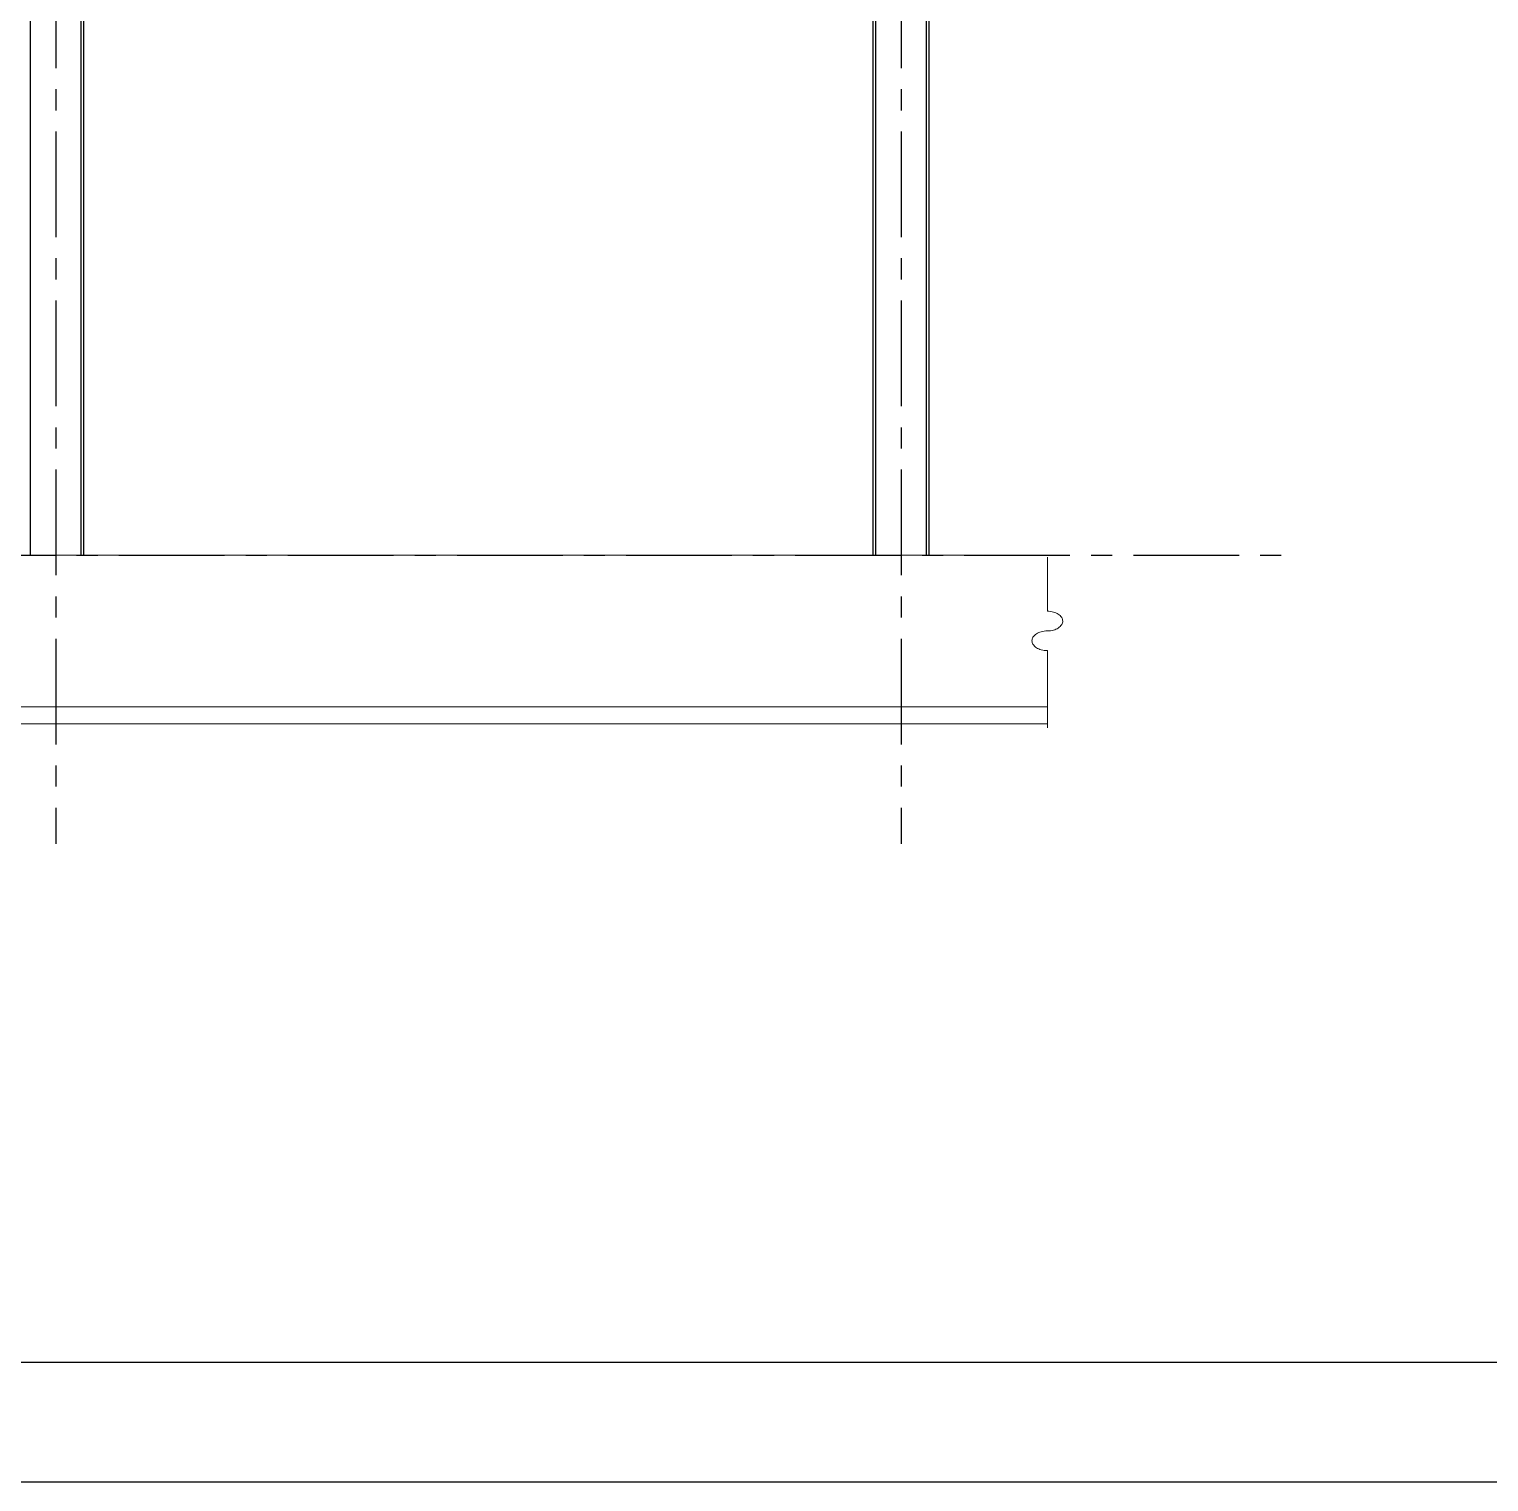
# Model space of a CAD drawing. Header units: inches. Extents: x 460503 to 460688, y 47570 to 48852.
# Drawn here: x 460554.12 to 460571.39, y 47936.28 to 47953.47 of the extents above; entities that cross this region are included whole.
import ezdxf

# ---------------------------------------------------------------- set-up
doc = ezdxf.new("R2010")
doc.units = ezdxf.units.IN
doc.header["$MEASUREMENT"] = 0
doc.linetypes.add('CENTER', pattern=[2, 1.25, -0.25, 0.25, -0.25])
for name, color, linetype in [('1', 1, 'Continuous'), ('3G', 3, 'Continuous'), ('AXE', 1, 'CENTER'), ('DIM', 8, 'Continuous'), ('lateral brace', 5, 'Continuous'), ('Layer4', 118, 'Continuous'), ('TXT', 3, 'Continuous')]:
    doc.layers.add(name, color=color, linetype=linetype)
doc.layers.add('2', color=2, linetype='Continuous', lineweight=9)

# ---------------------------------------------------------------- blocks, each defined once
blk = doc.blocks.new('ss')
at = {"layer": '2'}
for p, q in [((0, 0.137), (0, 0.514)), ((0, -0.137), (0, -0.674))]:
    blk.add_line(p, q, dxfattribs=at)
for points in [[(0, 0, -0.064661), (-0.043, 0.006, -0.077521), (-0.076, 0.02, -0.107173), (-0.1, 0.044, -0.145), (-0.107, 0.069, -0.145), (-0.1, 0.093, -0.107173), (-0.076, 0.117, -0.077521), (-0.043, 0.131, -0.064661), (0, 0.137, -0.064661)], [(0, -0.137, 0.064661), (0.043, -0.131, 0.077521), (0.076, -0.117, 0.107173), (0.1, -0.093, 0.145), (0.107, -0.069, 0.145), (0.1, -0.044, 0.107173), (0.076, -0.02, 0.077521), (0.043, -0.006, 0.064661), (0, 0, 0.064661)]]:
    blk.add_lwpolyline(points, format="xyb", dxfattribs=at)

msp = doc.modelspace()

# ---------------------------------------------------------------- linework, layer by layer
at = {"layer": '1'}
msp.add_lwpolyline([(460507.46120186, 47937.70026708), (460588.72955203, 47937.70026708), (460588.72955203, 47994.33326372), (460507.46120186, 47994.33326372)], close=True, dxfattribs=at)
at = {"layer": '2'}
for p, q in [((460522.25147148, 47947.24678638, 0.00499999), (460566.16644849, 47947.24688431)), ((460522.25137973, 47945.44678638, 0.00499999), (460566.16656171, 47945.45136279, 0.00499999)), ((460522.25136801, 47945.24678638, 0.00499999), (460566.1665893, 47945.25136279, 0.00499999))]:
    msp.add_line(p, q, dxfattribs=at)
at = {"layer": '3G'}
for p, q in [((460554.13802693, 47947.24688431, 0.00499999), (460554.13802693, 47978.43747254, 0.00499999)), ((460554.73802693, 47947.24688431, 0.00499999), (460554.73802693, 47978.35780759, 0.00499999)), ((460554.76802693, 47947.24688431, 0.00499999), (460554.76802693, 47978.34688431, 0.00499999)), ((460564.10802693, 47947.24688431, 0.00499999), (460564.10802693, 47968.41288431, 0.00499999)), ((460564.13802693, 47947.24688431, 0.00499999), (460564.13802693, 47968.40988431, 0.00499999)), ((460564.73802693, 47947.24688431, 0.00499999), (460564.73802693, 47968.34988431, 0.00499999)), ((460564.76802693, 47947.24688431, 0.00499999), (460564.76802693, 47968.34688431, 0.00499999))]:
    msp.add_line(p, q, dxfattribs=at)
at = {"layer": 'AXE'}
for p, q in [((460554.43802693, 47988.25776545, 0.00499999), (460554.43802693, 47943.83236386, 0.00499999)), ((460564.43802693, 47988.25763212, 0.00499999), (460564.43802693, 47943.83223052, 0.00499999)), ((460513.18397456, 47947.24688431), (460569.12325063, 47947.24688431))]:
    msp.add_line(p, q, dxfattribs=at)
at = {"layer": 'DIM'}
msp.add_lwpolyline([(460506.04537694, 47936.28444217), (460590.14537694, 47936.28444217), (460590.14537694, 47995.74908863), (460506.04537694, 47995.74908863)], close=True, dxfattribs=at)
at = {"layer": 'lateral brace'}
msp.add_lwpolyline([(460506.04537694, 47936.28444217), (460590.14537694, 47936.28444217), (460590.14537694, 47995.74908863), (460506.04537694, 47995.74908863)], close=True, dxfattribs=at)
at = {"layer": 'Layer4'}
msp.add_lwpolyline([(460590.14537694, 47995.74908863), (460506.04537694, 47995.74908863), (460506.04537694, 47936.28444217), (460590.14537694, 47936.28444217)], close=True, dxfattribs=at)

# ---------------------------------------------------------------- block references
at = {"layer": 'TXT', "xscale": -1.7, "yscale": 1.7, "zscale": 1.7}
msp.add_blockref('ss', (460566.16644849, 47946.3498843, 0.00499999), dxfattribs=at)

doc.saveas('drawing.dxf')
